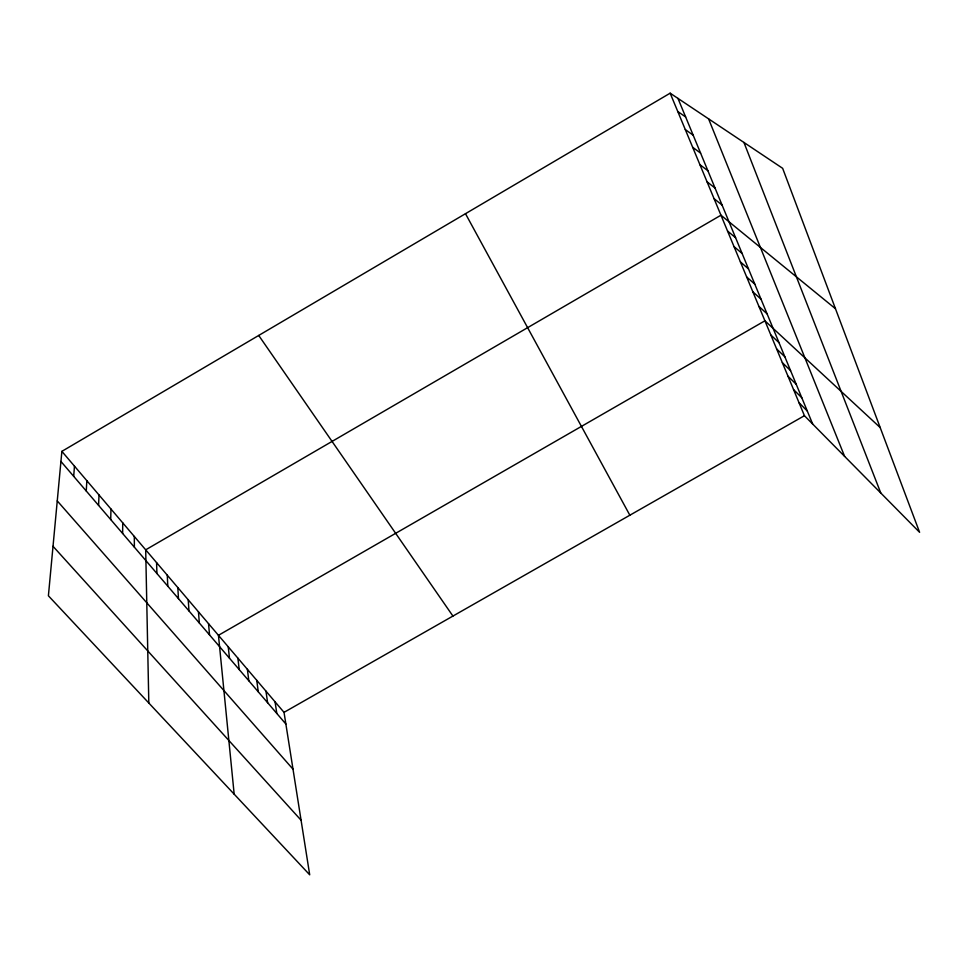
<?xml version="1.0" encoding="UTF-8"?>
<svg xmlns="http://www.w3.org/2000/svg" width="968" height="968" viewBox="0 0 968 968"><rect width="100%" height="100%" fill="white"/><g stroke="black" fill="none" stroke-linecap="round" stroke-linejoin="round"><path stroke-width="1.45" d="M122.646 533.477L122.73 522.841M110.715 519.562L110.969 509.023M98.591 505.393L99.002 494.963M86.261 490.994L86.842 480.673M73.701 476.353L74.463 466.128M61.879 451.354L48.4 595.792L309.7 874.818L284.023 712.351L61.879 451.354L670.146 93.182L782.64 168.311L919.6 532.315L804.432 415.695L670.146 93.182M284.023 712.351L804.432 415.695M677.781 111.526L685.646 116.971M685.296 129.555L693.185 135.205M692.665 147.281L700.602 153.125M699.925 164.693L707.886 170.731M707.051 181.815L715.037 188.034M714.057 198.646L722.08 205.059M835.469 308.731L720.954 215.211L145.696 549.824L148.818 703.022M727.537 231.013L735.607 237.753M734.01 246.574L742.105 253.459M740.387 261.892L748.506 268.923M746.667 276.957L754.798 284.144M752.838 291.804L760.993 299.124M758.924 306.42L767.092 313.862M880.19 427.578L764.914 320.807L218.453 635.31L234.171 794.171M770.818 334.976L779.01 342.672M776.626 348.94L784.83 356.756M782.362 362.685L790.566 370.623M788 376.237L796.216 384.272M793.554 389.584L801.782 397.727M799.036 402.736L807.264 410.989M53.022 546.303L301.072 820.223M57.257 500.904L293.002 769.185M60.936 461.446L285.863 724.028M258.722 335.448L452.927 616.071M465.487 213.698L629.853 515.218M677.963 98.409L812.672 424.044M708.588 118.858L844.616 456.388M743.944 142.465L880.795 493.027M275.057 701.812L276.812 713.44M265.958 691.128L267.616 702.72M256.738 680.286L258.287 691.83M247.372 669.287L248.824 680.782M237.874 658.131L239.217 669.566M228.242 646.805L229.476 658.192M208.531 623.646L209.536 634.911M198.452 611.812L199.335 623.005M188.228 599.797L188.978 610.917M177.834 587.588L178.463 598.648M167.282 575.198L167.791 586.172M156.574 562.614L156.937 573.516M134.31 536.441L134.383 547.174"/></g></svg>
